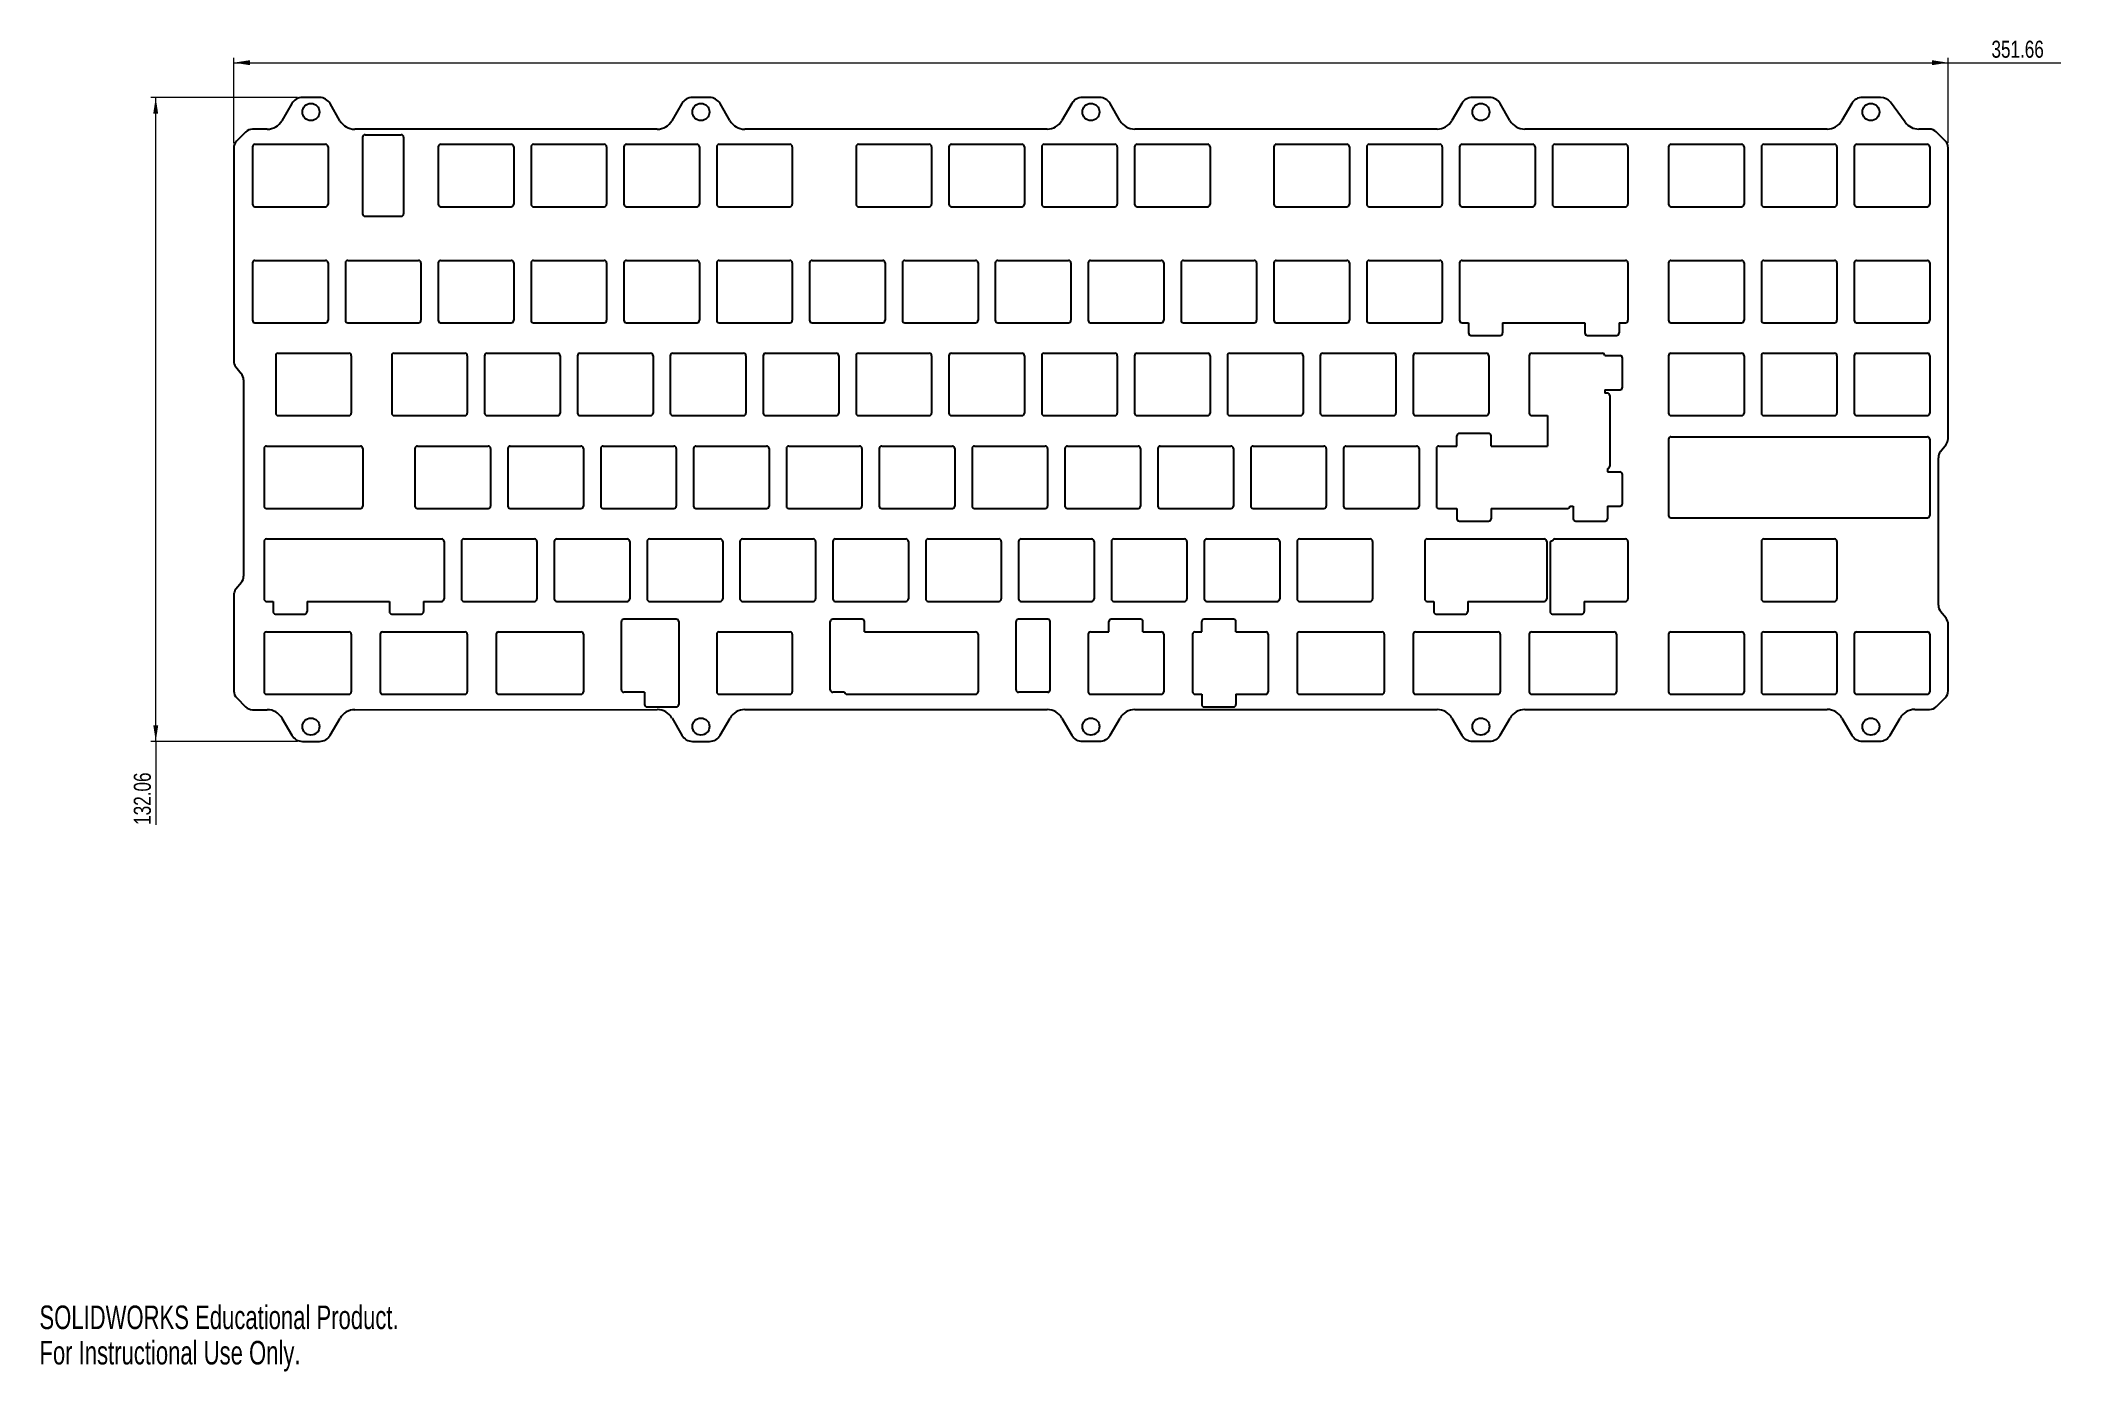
# Model space of a CAD drawing. Header units: millimetres. Extents: x 0 to 415, y 0 to 273.
import ezdxf

# ---------------------------------------------------------------- set-up
doc = ezdxf.new("R2010")
doc.units = ezdxf.units.MM
doc.styles.add('SLDTEXTSTYLE0', font='TXT', dxfattribs={"width": 0.75})
doc.styles.add('SLDTEXTSTYLE1', font='TXT', dxfattribs={"width": 0.7})
doc.dimstyles.new('SLDDIMSTYLE0', dxfattribs={"dimtxt": 3.5, "dimasz": 3.302, "dimexe": 0, "dimexo": 0.0625, "dimgap": 0.875, "dimtad": 1, "dimrnd": 1e-09, "dimzin": 12, "dimdsep": 46, "dimtxsty": 'SLDTEXTSTYLE0', "dimsah": 1, "dimcen": 0.09, "dimadec": 0, "dimazin": 3, "dimtfac": 1, "dimtofl": 0, "dimtmove": 0, "dimatfit": 3, "dimfxl": 1, "dimfrac": 2, "dimtolj": 1, "dimtzin": 12, "dimarcsym": 0})

# ---------------------------------------------------------------- blocks, each defined once
blk = doc.blocks.new('_D')
at = {"color": 7, "linetype": 'Continuous', "lineweight": 0}
for p, q in [((52.93, 261.26), (22.85, 261.25)), ((23.86, 129.19), (23.85, 261.25)), ((52.94, 129.19), (22.86, 129.19)), ((23.86, 129.19), (23.87, 112.08))]:
    blk.add_line(p, q, dxfattribs=at)
at = {"color": 7, "linetype": 'Continuous', "lineweight": 18}
for points in [[(23.85, 261.25), (23.34, 257.95), (24.35, 257.95)], [(23.86, 129.19), (24.37, 132.49), (23.36, 132.49)]]:
    blk.add_solid(points, dxfattribs=at)
at = {"color": 7, "linetype": 'Continuous', "lineweight": 18, "insert": (19.35, 112.08), "char_height": 3.5, "attachment_point": 1, "rotation": 90.0077, "style": 'SLDTEXTSTYLE0'}
blk.add_mtext('132.06', dxfattribs=at)
blk = doc.blocks.new('_D_1')
at = {"color": 7, "linetype": 'Continuous', "lineweight": 0}
for p, q in [((39.86, 251.93), (39.86, 269.41)), ((39.86, 268.41), (391.53, 268.41)), ((391.53, 251.96), (391.53, 269.41)), ((391.53, 268.41), (414.66, 268.41))]:
    blk.add_line(p, q, dxfattribs=at)
at = {"color": 7, "linetype": 'Continuous', "lineweight": 18}
for points in [[(39.86, 268.41), (43.17, 267.9), (43.17, 268.92)], [(391.53, 268.41), (388.23, 268.92), (388.23, 267.9)]]:
    blk.add_solid(points, dxfattribs=at)
at = {"color": 7, "linetype": 'Continuous', "lineweight": 18, "insert": (400.43, 272.92), "char_height": 3.5, "attachment_point": 1, "style": 'SLDTEXTSTYLE0'}
blk.add_mtext('351.66', dxfattribs=at)

msp = doc.modelspace()

# ---------------------------------------------------------------- linework, layer by layer
at = {"color": 7, "linetype": 'Continuous'}
for p, q in [((51.762, 260.006), (49.742, 256.506)), ((51.762, 260.006), (49.742, 256.506)), ((57.463, 261.257), (53.927, 261.257)), ((57.463, 261.257), (53.927, 261.257)), ((61.649, 256.508), (59.628, 260.007)), ((61.649, 256.508), (59.628, 260.007)), ((131.762, 260.017), (129.742, 256.517)), ((131.762, 260.017), (129.742, 256.517)), ((137.463, 261.268), (133.927, 261.267)), ((137.463, 261.268), (133.927, 261.267)), ((141.65, 256.518), (139.628, 260.018)), ((141.65, 256.518), (139.628, 260.018)), ((211.763, 260.028), (209.742, 256.527)), ((211.763, 260.028), (209.742, 256.527)), ((217.463, 261.278), (213.927, 261.278)), ((217.463, 261.278), (213.927, 261.278)), ((221.65, 256.529), (219.629, 260.029)), ((221.65, 256.529), (219.629, 260.029)), ((291.763, 260.038), (289.742, 256.538)), ((291.763, 260.038), (289.742, 256.538)), ((297.464, 261.289), (293.928, 261.289)), ((297.464, 261.289), (293.928, 261.289)), ((301.65, 256.54), (299.629, 260.039)), ((301.65, 256.54), (299.629, 260.039)), ((371.764, 260.043), (369.743, 256.543)), ((371.764, 260.043), (369.743, 256.543)), ((377.684, 261.293), (373.929, 261.293)), ((377.684, 261.293), (373.929, 261.293)), ((382.704, 256.211), (379.694, 260.279)), ((382.704, 256.211), (379.694, 260.279)), ((42.279, 254.169), (40.45, 252.34)), ((42.279, 254.169), (40.45, 252.34)), ((46.711, 254.756), (43.693, 254.755)), ((46.711, 254.756), (43.693, 254.755)), ((126.711, 254.766), (64.681, 254.758)), ((126.711, 254.766), (64.681, 254.758)), ((66.287, 253.14), (66.287, 237.405)), ((66.787, 253.64), (74.213, 253.64)), ((74.713, 253.14), (74.713, 237.405)), ((206.711, 254.777), (144.681, 254.769)), ((206.711, 254.777), (144.681, 254.769)), ((286.712, 254.788), (224.681, 254.779)), ((286.712, 254.788), (224.681, 254.779)), ((366.712, 254.793), (304.681, 254.79)), ((366.712, 254.793), (304.681, 254.79)), ((387.699, 254.793), (385.518, 254.793)), ((387.699, 254.793), (385.518, 254.793)), ((390.942, 252.378), (389.114, 254.207)), ((390.942, 252.378), (389.114, 254.207)), ((39.865, 250.926), (39.871, 207.242)), ((39.865, 250.926), (39.871, 207.242)), ((43.703, 251.171), (43.703, 239.373)), ((44.203, 251.671), (58.702, 251.671)), ((59.201, 251.171), (59.201, 239.373)), ((81.799, 251.171), (81.799, 239.373)), ((82.299, 251.671), (96.797, 251.671)), ((97.297, 251.171), (97.297, 239.373)), ((100.846, 251.171), (100.846, 239.373)), ((101.346, 251.671), (115.844, 251.671)), ((116.344, 251.171), (116.344, 239.373)), ((119.894, 251.171), (119.894, 239.373)), ((120.394, 251.671), (134.892, 251.671)), ((135.392, 251.171), (135.392, 239.373)), ((138.942, 251.171), (138.942, 239.373)), ((139.441, 251.671), (153.94, 251.671)), ((154.44, 251.171), (154.44, 239.373)), ((167.513, 251.171), (167.513, 239.373)), ((168.013, 251.671), (182.511, 251.671)), ((183.011, 251.171), (183.011, 239.373)), ((186.561, 251.171), (186.561, 239.373)), ((187.061, 251.671), (201.559, 251.671)), ((202.059, 251.171), (202.059, 239.373)), ((205.608, 251.171), (205.608, 239.373)), ((206.108, 251.671), (220.606, 251.671)), ((221.106, 251.171), (221.106, 239.373)), ((224.656, 251.171), (224.656, 239.373)), ((225.156, 251.671), (239.654, 251.671)), ((240.154, 251.171), (240.154, 239.373)), ((253.227, 251.171), (253.227, 239.373)), ((253.727, 251.671), (268.225, 251.671)), ((268.725, 251.171), (268.725, 239.373)), ((272.275, 251.171), (272.275, 239.373)), ((272.775, 251.671), (287.273, 251.671)), ((287.773, 251.171), (287.773, 239.373)), ((291.322, 251.171), (291.322, 239.373)), ((291.822, 251.671), (306.321, 251.671)), ((306.821, 251.171), (306.821, 239.373)), ((310.37, 251.171), (310.37, 239.373)), ((310.87, 251.671), (325.368, 251.671)), ((325.868, 251.171), (325.868, 239.373)), ((334.18, 251.171), (334.18, 239.373)), ((334.68, 251.671), (349.178, 251.671)), ((349.678, 251.171), (349.678, 239.373)), ((353.227, 251.171), (353.227, 239.373)), ((353.727, 251.671), (368.225, 251.671)), ((368.725, 251.171), (368.725, 239.373)), ((372.275, 251.171), (372.275, 239.373)), ((372.775, 251.671), (387.273, 251.671)), ((387.773, 251.171), (387.773, 239.373)), ((391.528, 191.279), (391.528, 250.964)), ((391.528, 191.279), (391.528, 250.964)), ((44.203, 238.873), (58.702, 238.873)), ((66.787, 236.905), (74.213, 236.905)), ((82.299, 238.873), (96.797, 238.873)), ((101.346, 238.873), (115.844, 238.873)), ((120.394, 238.873), (134.892, 238.873)), ((139.441, 238.873), (153.94, 238.873)), ((168.013, 238.873), (182.511, 238.873)), ((187.061, 238.873), (201.559, 238.873)), ((206.108, 238.873), (220.606, 238.873)), ((225.156, 238.873), (239.654, 238.873)), ((253.727, 238.873), (268.225, 238.873)), ((272.775, 238.873), (287.273, 238.873)), ((291.822, 238.873), (306.321, 238.873)), ((310.87, 238.873), (325.368, 238.873)), ((334.68, 238.873), (349.178, 238.873)), ((353.727, 238.873), (368.225, 238.873)), ((372.775, 238.873), (387.273, 238.873)), ((43.703, 227.362), (43.703, 215.563)), ((44.203, 227.862), (58.702, 227.862)), ((59.201, 227.362), (59.201, 215.563)), ((62.751, 227.362), (62.751, 215.563)), ((63.251, 227.862), (77.749, 227.862)), ((78.249, 227.362), (78.249, 215.563)), ((81.799, 227.362), (81.799, 215.563)), ((82.299, 227.862), (96.797, 227.862)), ((97.297, 227.362), (97.297, 215.563)), ((100.846, 227.362), (100.846, 215.563)), ((101.346, 227.862), (115.844, 227.862)), ((116.344, 227.362), (116.344, 215.563)), ((119.894, 227.362), (119.894, 215.563)), ((120.394, 227.862), (134.892, 227.862)), ((135.392, 227.362), (135.392, 215.563)), ((138.942, 227.362), (138.942, 215.563)), ((139.441, 227.862), (153.94, 227.862)), ((154.44, 227.362), (154.44, 215.563)), ((157.989, 227.362), (157.989, 215.563)), ((158.489, 227.862), (172.987, 227.862)), ((173.487, 227.362), (173.487, 215.563)), ((177.037, 227.362), (177.037, 215.563)), ((177.537, 227.862), (192.035, 227.862)), ((192.535, 227.362), (192.535, 215.563)), ((196.084, 227.362), (196.084, 215.563)), ((196.584, 227.862), (211.083, 227.862)), ((211.582, 227.362), (211.582, 215.563)), ((215.132, 227.362), (215.132, 215.563)), ((215.632, 227.862), (230.13, 227.862)), ((230.63, 227.362), (230.63, 215.563)), ((234.18, 227.362), (234.18, 215.563)), ((234.68, 227.862), (249.178, 227.862)), ((249.678, 227.362), (249.678, 215.563)), ((253.227, 227.362), (253.227, 215.563)), ((253.727, 227.862), (268.225, 227.862)), ((268.725, 227.362), (268.725, 215.563)), ((272.275, 227.362), (272.275, 215.563)), ((272.775, 227.862), (287.273, 227.862)), ((287.773, 227.362), (287.773, 215.563)), ((291.322, 227.362), (291.322, 215.563)), ((291.822, 227.862), (325.368, 227.862)), ((325.868, 227.362), (325.868, 215.563)), ((334.18, 227.362), (334.18, 215.563)), ((334.68, 227.862), (349.178, 227.862)), ((349.678, 227.362), (349.678, 215.563)), ((353.227, 227.362), (353.227, 215.563)), ((353.727, 227.862), (368.225, 227.862)), ((368.725, 227.362), (368.725, 215.563)), ((372.275, 227.362), (372.275, 215.563)), ((372.775, 227.862), (387.273, 227.862)), ((387.773, 227.362), (387.773, 215.563)), ((44.203, 215.063), (58.702, 215.063)), ((63.251, 215.063), (77.749, 215.063)), ((82.299, 215.063), (96.797, 215.063)), ((101.346, 215.063), (115.844, 215.063)), ((120.394, 215.063), (134.892, 215.063)), ((139.441, 215.063), (153.94, 215.063)), ((158.489, 215.063), (172.987, 215.063)), ((177.537, 215.063), (192.035, 215.063)), ((196.584, 215.063), (211.083, 215.063)), ((215.632, 215.063), (230.13, 215.063)), ((234.68, 215.063), (249.178, 215.063)), ((253.727, 215.063), (268.225, 215.063)), ((272.775, 215.063), (287.273, 215.063)), ((291.822, 215.063), (293.159, 215.063)), ((293.159, 215.063), (293.159, 212.964)), ((293.659, 212.464), (299.658, 212.464)), ((300.158, 215.063), (300.158, 212.964)), ((300.158, 215.063), (317.032, 215.063)), ((317.032, 215.063), (317.032, 212.964)), ((317.532, 212.464), (323.531, 212.464)), ((324.031, 215.063), (324.031, 212.964)), ((324.031, 215.063), (325.368, 215.063)), ((334.68, 215.063), (349.178, 215.063)), ((353.727, 215.063), (368.225, 215.063)), ((372.775, 215.063), (387.273, 215.063)), ((48.465, 208.314), (48.465, 196.516)), ((48.965, 208.814), (63.463, 208.814)), ((63.963, 208.314), (63.963, 196.516)), ((72.275, 208.314), (72.275, 196.516)), ((72.775, 208.814), (87.273, 208.814)), ((87.773, 208.314), (87.773, 196.516)), ((91.322, 208.314), (91.322, 196.516)), ((91.822, 208.814), (106.321, 208.814)), ((106.821, 208.314), (106.821, 196.516)), ((110.37, 208.314), (110.37, 196.516)), ((110.87, 208.814), (125.368, 208.814)), ((125.868, 208.314), (125.868, 196.516)), ((129.418, 208.314), (129.418, 196.516)), ((129.918, 208.814), (144.416, 208.814)), ((144.916, 208.314), (144.916, 196.516)), ((148.465, 208.314), (148.465, 196.516)), ((148.965, 208.814), (163.463, 208.814)), ((163.963, 208.314), (163.963, 196.516)), ((167.513, 208.314), (167.513, 196.516)), ((168.013, 208.814), (182.511, 208.814)), ((183.011, 208.314), (183.011, 196.516)), ((186.561, 208.314), (186.561, 196.516)), ((187.061, 208.814), (201.559, 208.814)), ((202.059, 208.314), (202.059, 196.516)), ((205.608, 208.314), (205.608, 196.516)), ((206.108, 208.814), (220.606, 208.814)), ((221.106, 208.314), (221.106, 196.516)), ((224.656, 208.314), (224.656, 196.516)), ((225.156, 208.814), (239.654, 208.814)), ((240.154, 208.314), (240.154, 196.516)), ((243.703, 208.314), (243.703, 196.516)), ((244.203, 208.814), (258.702, 208.814)), ((259.201, 208.314), (259.201, 196.516)), ((262.751, 208.314), (262.751, 196.516)), ((263.251, 208.814), (277.749, 208.814)), ((278.249, 208.314), (278.249, 196.516)), ((281.799, 208.314), (281.799, 196.516)), ((282.299, 208.814), (296.797, 208.814)), ((297.297, 208.314), (297.297, 196.516)), ((305.608, 208.314), (305.608, 196.516)), ((306.108, 208.814), (320.606, 208.814)), ((321.106, 208.327), (324.237, 208.327)), ((324.737, 201.828), (324.737, 207.827)), ((334.18, 208.314), (334.18, 196.516)), ((334.68, 208.814), (349.178, 208.814)), ((349.678, 208.314), (349.678, 196.516)), ((353.227, 208.314), (353.227, 196.516)), ((353.727, 208.814), (368.225, 208.814)), ((368.725, 208.314), (368.725, 196.516)), ((372.275, 208.314), (372.275, 196.516)), ((372.775, 208.814), (387.273, 208.814)), ((387.773, 208.314), (387.773, 196.516)), ((40.287, 206.055), (41.411, 204.651)), ((40.287, 206.055), (41.411, 204.651)), ((41.871, 203.339), (41.877, 163.109)), ((41.871, 203.339), (41.877, 163.109)), ((321.106, 201.328), (321.106, 200.64)), ((321.106, 201.328), (324.237, 201.328)), ((321.637, 200.64), (321.106, 200.64)), ((322.137, 200.14), (322.137, 185.642)), ((48.965, 196.016), (63.463, 196.016)), ((72.775, 196.016), (87.273, 196.016)), ((91.822, 196.016), (106.321, 196.016)), ((110.87, 196.016), (125.368, 196.016)), ((129.918, 196.016), (144.416, 196.016)), ((148.965, 196.016), (163.463, 196.016)), ((168.013, 196.016), (182.511, 196.016)), ((187.061, 196.016), (201.559, 196.016)), ((206.108, 196.016), (220.606, 196.016)), ((225.156, 196.016), (239.654, 196.016)), ((244.203, 196.016), (258.702, 196.016)), ((263.251, 196.016), (277.749, 196.016)), ((282.299, 196.016), (296.797, 196.016)), ((306.108, 196.016), (309.339, 196.016)), ((309.339, 196.016), (309.339, 189.767)), ((334.68, 196.016), (349.178, 196.016)), ((353.727, 196.016), (368.225, 196.016)), ((372.775, 196.016), (387.273, 196.016)), ((290.778, 189.767), (290.778, 191.866)), ((297.277, 192.366), (291.278, 192.366)), ((297.777, 189.767), (297.777, 191.866)), ((334.18, 191.186), (334.18, 175.549)), ((334.68, 191.686), (387.273, 191.686)), ((387.773, 191.186), (387.773, 175.549)), ((46.084, 189.267), (46.084, 177.468)), ((46.584, 189.767), (65.844, 189.767)), ((66.344, 189.267), (66.344, 177.468)), ((77.037, 189.267), (77.037, 177.468)), ((77.537, 189.767), (92.035, 189.767)), ((92.535, 189.267), (92.535, 177.468)), ((96.084, 189.267), (96.084, 177.468)), ((96.584, 189.767), (111.083, 189.767)), ((111.582, 189.267), (111.582, 177.468)), ((115.132, 189.267), (115.132, 177.468)), ((115.632, 189.767), (130.13, 189.767)), ((130.63, 189.267), (130.63, 177.468)), ((134.18, 189.267), (134.18, 177.468)), ((134.68, 189.767), (149.178, 189.767)), ((149.678, 189.267), (149.678, 177.468)), ((153.227, 189.267), (153.227, 177.468)), ((153.727, 189.767), (168.225, 189.767)), ((168.725, 189.267), (168.725, 177.468)), ((172.275, 189.267), (172.275, 177.468)), ((172.775, 189.767), (187.273, 189.767)), ((187.773, 189.267), (187.773, 177.468)), ((191.322, 189.267), (191.322, 177.468)), ((191.822, 189.767), (206.321, 189.767)), ((206.821, 189.267), (206.821, 177.468)), ((210.37, 189.267), (210.37, 177.468)), ((210.87, 189.767), (225.368, 189.767)), ((225.868, 189.267), (225.868, 177.468)), ((229.418, 189.267), (229.418, 177.468)), ((229.918, 189.767), (244.416, 189.767)), ((244.916, 189.267), (244.916, 177.468)), ((248.465, 189.267), (248.465, 177.468)), ((248.965, 189.767), (263.463, 189.767)), ((263.963, 189.267), (263.963, 177.468)), ((267.513, 189.267), (267.513, 177.468)), ((268.013, 189.767), (282.511, 189.767)), ((283.011, 189.267), (283.011, 177.468)), ((286.561, 189.267), (286.561, 177.468)), ((287.061, 189.767), (290.778, 189.767)), ((297.777, 189.767), (309.339, 189.767)), ((389.53, 157.146), (389.53, 187.376)), ((389.53, 157.146), (389.53, 187.376)), ((389.988, 188.688), (391.111, 190.092)), ((389.988, 188.688), (391.111, 190.092)), ((321.65, 185.142), (321.65, 184.454)), ((321.65, 184.454), (324.237, 184.454)), ((324.737, 177.955), (324.737, 183.954)), ((46.584, 176.968), (65.844, 176.968)), ((77.537, 176.968), (92.035, 176.968)), ((96.584, 176.968), (111.083, 176.968)), ((115.632, 176.968), (130.13, 176.968)), ((134.68, 176.968), (149.178, 176.968)), ((153.727, 176.968), (168.225, 176.968)), ((172.775, 176.968), (187.273, 176.968)), ((191.822, 176.968), (206.321, 176.968)), ((210.87, 176.968), (225.368, 176.968)), ((229.918, 176.968), (244.416, 176.968)), ((248.965, 176.968), (263.463, 176.968)), ((268.013, 176.968), (282.511, 176.968)), ((287.061, 176.968), (290.778, 176.968)), ((290.778, 176.968), (290.778, 174.868)), ((291.278, 174.369), (297.277, 174.369)), ((297.777, 176.968), (297.777, 174.868)), ((297.777, 176.968), (313.463, 176.968)), ((313.963, 177.455), (314.651, 177.455)), ((314.651, 177.455), (314.651, 174.868)), ((315.151, 174.369), (321.151, 174.369)), ((321.65, 177.455), (321.65, 174.868)), ((321.65, 177.455), (324.237, 177.455)), ((334.68, 175.049), (387.273, 175.049)), ((46.084, 170.219), (46.084, 158.421)), ((46.584, 170.719), (82.511, 170.719)), ((83.011, 170.219), (83.011, 158.421)), ((86.561, 170.219), (86.561, 158.421)), ((87.061, 170.719), (101.559, 170.719)), ((102.059, 170.219), (102.059, 158.421)), ((105.608, 170.219), (105.608, 158.421)), ((106.108, 170.719), (120.606, 170.719)), ((121.106, 170.219), (121.106, 158.421)), ((124.656, 170.219), (124.656, 158.421)), ((125.156, 170.719), (139.654, 170.719)), ((140.154, 170.219), (140.154, 158.421)), ((143.703, 170.219), (143.703, 158.421)), ((144.203, 170.719), (158.702, 170.719)), ((159.201, 170.219), (159.201, 158.421)), ((162.751, 170.219), (162.751, 158.421)), ((163.251, 170.719), (177.749, 170.719)), ((178.249, 170.219), (178.249, 158.421)), ((181.799, 170.219), (181.799, 158.421)), ((182.299, 170.719), (196.797, 170.719)), ((197.297, 170.219), (197.297, 158.421)), ((200.846, 170.219), (200.846, 158.421)), ((201.346, 170.719), (215.844, 170.719)), ((216.344, 170.219), (216.344, 158.421)), ((219.894, 170.219), (219.894, 158.421)), ((220.394, 170.719), (234.892, 170.719)), ((235.392, 170.219), (235.392, 158.421)), ((238.942, 170.219), (238.942, 158.421)), ((239.441, 170.719), (253.94, 170.719)), ((254.44, 170.219), (254.44, 158.421)), ((257.989, 170.219), (257.989, 158.421)), ((258.489, 170.719), (272.987, 170.719)), ((273.487, 170.219), (273.487, 158.421)), ((284.18, 170.219), (284.18, 158.421)), ((284.68, 170.719), (308.702, 170.719)), ((309.202, 170.219), (309.202, 158.421)), ((310.87, 170.719), (325.368, 170.719)), ((325.868, 170.219), (325.868, 158.421)), ((353.227, 170.219), (353.227, 158.421)), ((353.727, 170.719), (368.225, 170.719)), ((368.725, 170.219), (368.725, 158.421)), ((309.889, 169.819), (309.889, 155.821)), ((41.417, 161.797), (40.293, 160.393)), ((41.417, 161.797), (40.293, 160.393)), ((39.877, 159.206), (39.88, 139.521)), ((39.877, 159.206), (39.88, 139.521)), ((46.584, 157.921), (47.921, 157.921)), ((47.921, 157.921), (47.921, 155.821)), ((54.92, 157.921), (54.92, 155.821)), ((54.92, 157.921), (71.794, 157.921)), ((71.794, 157.921), (71.794, 155.821)), ((78.793, 157.921), (78.793, 155.821)), ((78.793, 157.921), (82.511, 157.921)), ((87.061, 157.921), (101.559, 157.921)), ((106.108, 157.921), (120.606, 157.921)), ((125.156, 157.921), (139.654, 157.921)), ((144.203, 157.921), (158.702, 157.921)), ((163.251, 157.921), (177.749, 157.921)), ((182.299, 157.921), (196.797, 157.921)), ((201.346, 157.921), (215.844, 157.921)), ((220.394, 157.921), (234.892, 157.921)), ((239.441, 157.921), (253.94, 157.921)), ((258.489, 157.921), (272.987, 157.921)), ((284.68, 157.921), (286.016, 157.921)), ((286.016, 157.921), (286.016, 155.821)), ((293.016, 157.921), (293.016, 155.821)), ((293.016, 157.921), (308.702, 157.921)), ((316.889, 157.921), (325.368, 157.921)), ((316.889, 157.921), (316.889, 155.821)), ((353.727, 157.921), (368.225, 157.921)), ((48.421, 155.321), (54.42, 155.321)), ((72.294, 155.321), (78.293, 155.321)), ((119.388, 139.773), (119.388, 153.771)), ((130.643, 154.271), (119.888, 154.271)), ((131.142, 153.771), (131.142, 136.773)), ((162.239, 139.773), (162.239, 153.771)), ((168.738, 154.271), (162.739, 154.271)), ((169.238, 151.671), (169.238, 153.771)), ((200.334, 139.773), (200.334, 153.771)), ((206.833, 154.271), (200.834, 154.271)), ((207.333, 139.773), (207.333, 153.771)), ((219.375, 151.671), (219.375, 153.771)), ((225.874, 154.271), (219.875, 154.271)), ((226.374, 151.671), (226.374, 153.771)), ((238.429, 151.671), (238.429, 153.771)), ((244.928, 154.271), (238.929, 154.271)), ((245.428, 151.671), (245.428, 153.771)), ((286.516, 155.321), (292.516, 155.321)), ((310.389, 155.321), (316.389, 155.321)), ((391.127, 154.439), (390.004, 155.843)), ((391.127, 154.439), (390.004, 155.843)), ((46.084, 151.171), (46.084, 139.373)), ((46.584, 151.671), (63.463, 151.671)), ((63.963, 151.171), (63.963, 139.373)), ((69.894, 151.171), (69.894, 139.373)), ((70.394, 151.671), (87.273, 151.671)), ((87.773, 151.171), (87.773, 139.373)), ((93.703, 151.171), (93.703, 139.373)), ((94.203, 151.671), (111.083, 151.671)), ((111.582, 151.171), (111.582, 139.373)), ((138.942, 151.171), (138.942, 139.373)), ((139.441, 151.671), (153.94, 151.671)), ((154.44, 151.171), (154.44, 139.373)), ((169.238, 151.671), (192.035, 151.671)), ((192.535, 151.171), (192.535, 139.373)), ((215.132, 151.171), (215.132, 139.373)), ((215.632, 151.671), (219.375, 151.671)), ((226.374, 151.671), (230.13, 151.671)), ((230.63, 151.171), (230.63, 139.373)), ((236.561, 151.171), (236.561, 139.373)), ((237.061, 151.671), (238.429, 151.671)), ((245.428, 151.671), (251.559, 151.671)), ((252.059, 151.171), (252.059, 139.373)), ((257.989, 151.171), (257.989, 139.373)), ((258.489, 151.671), (275.368, 151.671)), ((275.868, 151.171), (275.868, 139.373)), ((281.799, 151.171), (281.799, 139.373)), ((282.299, 151.671), (299.178, 151.671)), ((299.678, 151.171), (299.678, 139.373)), ((305.608, 151.171), (305.608, 139.373)), ((306.108, 151.671), (322.987, 151.671)), ((323.487, 151.171), (323.487, 139.373)), ((334.18, 151.171), (334.18, 139.373)), ((334.68, 151.671), (349.178, 151.671)), ((349.678, 151.171), (349.678, 139.373)), ((353.227, 151.171), (353.227, 139.373)), ((353.727, 151.671), (368.225, 151.671)), ((368.725, 151.171), (368.725, 139.373)), ((372.275, 151.171), (372.275, 139.373)), ((372.775, 151.671), (387.273, 151.671)), ((387.773, 151.171), (387.773, 139.373)), ((391.546, 139.567), (391.544, 153.252)), ((391.546, 139.567), (391.544, 153.252)), ((40.466, 138.107), (42.294, 136.279)), ((40.466, 138.107), (42.294, 136.279)), ((46.584, 138.873), (63.463, 138.873)), ((70.394, 138.873), (87.273, 138.873)), ((94.203, 138.873), (111.083, 138.873)), ((124.143, 139.273), (119.888, 139.273)), ((124.143, 139.273), (124.143, 136.773)), ((139.441, 138.873), (153.94, 138.873)), ((165.142, 139.273), (162.739, 139.273)), ((165.632, 138.873), (192.035, 138.873)), ((206.833, 139.273), (200.834, 139.273)), ((215.632, 138.873), (230.13, 138.873)), ((237.061, 138.873), (238.429, 138.873)), ((238.429, 138.873), (238.429, 136.773)), ((245.428, 138.873), (245.428, 136.773)), ((245.428, 138.873), (251.559, 138.873)), ((258.489, 138.873), (275.368, 138.873)), ((282.299, 138.873), (299.178, 138.873)), ((306.108, 138.873), (322.987, 138.873)), ((334.68, 138.873), (349.178, 138.873)), ((353.727, 138.873), (368.225, 138.873)), ((372.775, 138.873), (387.273, 138.873)), ((389.132, 136.324), (390.96, 138.153)), ((389.132, 136.324), (390.96, 138.153)), ((43.709, 135.693), (46.726, 135.694)), ((43.709, 135.693), (46.726, 135.694)), ((49.757, 133.944), (51.779, 130.443)), ((49.757, 133.944), (51.779, 130.443)), ((59.645, 130.444), (61.666, 133.946)), ((59.645, 130.444), (61.666, 133.946)), ((64.697, 135.696), (126.729, 135.705)), ((64.697, 135.696), (126.729, 135.705)), ((124.643, 136.273), (130.643, 136.273)), ((129.76, 133.955), (131.782, 130.454)), ((129.76, 133.955), (131.782, 130.454)), ((139.648, 130.455), (141.668, 133.955)), ((139.648, 130.455), (141.668, 133.955)), ((144.699, 135.706), (206.729, 135.715)), ((144.699, 135.706), (206.729, 135.715)), ((209.761, 133.966), (211.782, 130.465)), ((209.761, 133.966), (211.782, 130.465)), ((219.648, 130.466), (221.669, 133.966)), ((219.648, 130.466), (221.669, 133.966)), ((224.7, 135.717), (286.729, 135.726)), ((224.7, 135.717), (286.729, 135.726)), ((238.929, 136.273), (244.928, 136.273)), ((289.761, 133.976), (291.783, 130.475)), ((289.761, 133.976), (291.783, 130.475)), ((299.649, 130.477), (301.669, 133.977)), ((299.649, 130.477), (301.669, 133.977)), ((304.7, 135.727), (366.73, 135.736)), ((304.7, 135.727), (366.73, 135.736)), ((369.762, 133.986), (371.783, 130.486)), ((369.762, 133.986), (371.783, 130.486)), ((379.649, 130.487), (381.669, 133.988)), ((379.649, 130.487), (381.669, 133.988)), ((384.7, 135.738), (387.718, 135.738)), ((384.7, 135.738), (387.718, 135.738)), ((53.945, 129.194), (57.481, 129.194)), ((53.945, 129.194), (57.481, 129.194)), ((133.947, 129.204), (137.483, 129.205)), ((133.947, 129.204), (137.483, 129.205)), ((213.948, 129.215), (217.484, 129.216)), ((213.948, 129.215), (217.484, 129.216)), ((293.948, 129.226), (297.484, 129.226)), ((293.948, 129.226), (297.484, 129.226)), ((373.948, 129.236), (377.484, 129.237)), ((373.948, 129.236), (377.484, 129.237))]:
    msp.add_line(p, q, dxfattribs=at)
for centre in [(55.698, 258.293), (55.698, 258.293), (135.699, 258.293), (135.699, 258.293), (215.699, 258.293), (215.699, 258.293), (295.699, 258.293), (295.699, 258.293), (375.699, 258.293), (375.699, 258.293), (55.698, 132.232), (55.698, 132.232), (135.699, 132.232), (135.699, 132.232), (215.699, 132.232), (215.699, 132.232), (295.699, 132.232), (295.699, 132.232), (375.699, 132.232), (375.699, 132.232)]:
    msp.add_circle(centre, 1.75, dxfattribs=at)
for centre, radius, start, end in [((53.927, 258.757), 2.5, 90.00766, 150.00766), ((53.927, 258.757), 2.5, 90.00766, 150.00766), ((57.463, 258.757), 2.5, 30.00766, 90.00766), ((57.463, 258.757), 2.5, 30.00766, 90.00766), ((133.928, 258.767), 2.5, 90.00766, 150.00766), ((133.928, 258.767), 2.5, 90.00766, 150.00766), ((137.463, 258.768), 2.5, 30.00766, 90.00766), ((137.463, 258.768), 2.5, 30.00766, 90.00766), ((213.928, 258.778), 2.5, 90.00766, 150.00766), ((213.928, 258.778), 2.5, 90.00766, 150.00766), ((217.464, 258.778), 2.5, 30.00766, 90.00766), ((217.464, 258.778), 2.5, 30.00766, 90.00766), ((293.928, 258.789), 2.5, 90.00766, 150.00766), ((293.928, 258.789), 2.5, 90.00766, 150.00766), ((297.464, 258.789), 2.5, 30.00766, 90.00766), ((297.464, 258.789), 2.5, 30.00766, 90.00766), ((373.929, 258.793), 2.5, 90, 150), ((373.929, 258.793), 2.5, 90, 150), ((377.684, 258.793), 2.5, 36.49261, 90), ((377.684, 258.793), 2.5, 36.49261, 90), ((43.693, 252.755), 2, 90.00766, 135.00766), ((43.693, 252.755), 2, 90.00766, 135.00766), ((46.71, 258.256), 3.5, 270.00766, 330.00766), ((46.71, 258.256), 3.5, 270.00766, 330.00766), ((64.68, 258.258), 3.5, 210.00766, 270.00766), ((64.68, 258.258), 3.5, 210.00766, 270.00766), ((66.787, 253.14), 0.5, 90, 180), ((74.213, 253.14), 0.5, 0, 90), ((126.711, 258.266), 3.5, 270.00766, 330.00766), ((126.711, 258.266), 3.5, 270.00766, 330.00766), ((144.68, 258.269), 3.5, 210.00766, 270.00766), ((144.68, 258.269), 3.5, 210.00766, 270.00766), ((206.711, 258.277), 3.5, 270.00766, 330.00766), ((206.711, 258.277), 3.5, 270.00766, 330.00766), ((224.681, 258.279), 3.5, 210.00766, 270.00766), ((224.681, 258.279), 3.5, 210.00766, 270.00766), ((286.711, 258.288), 3.5, 270.00766, 330.00766), ((286.711, 258.288), 3.5, 270.00766, 330.00766), ((304.681, 258.29), 3.5, 210.00766, 270.00766), ((304.681, 258.29), 3.5, 210.00766, 270.00766), ((366.712, 258.293), 3.5, 270, 330), ((366.712, 258.293), 3.5, 270, 330), ((385.518, 258.293), 3.5, 216.49261, 270), ((385.518, 258.293), 3.5, 216.49261, 270), ((387.699, 252.793), 2, 45, 90), ((387.699, 252.793), 2, 45, 90), ((41.865, 250.926), 2, 135.00766, 180.00766), ((41.865, 250.926), 2, 135.00766, 180.00766), ((44.203, 251.171), 0.5, 90, 180), ((58.702, 251.171), 0.5, 0, 90), ((82.299, 251.171), 0.5, 90, 180), ((96.797, 251.171), 0.5, 0, 90), ((101.346, 251.171), 0.5, 90, 180), ((115.844, 251.171), 0.5, 0, 90), ((120.394, 251.171), 0.5, 90, 180), ((134.892, 251.171), 0.5, 0, 90), ((139.441, 251.171), 0.5, 90, 180), ((153.94, 251.171), 0.5, 0, 90), ((168.013, 251.171), 0.5, 90, 180), ((182.511, 251.171), 0.5, 0, 90), ((187.061, 251.171), 0.5, 90, 180), ((201.559, 251.171), 0.5, 0, 90), ((206.108, 251.171), 0.5, 90, 180), ((220.606, 251.171), 0.5, 0, 90), ((225.156, 251.171), 0.5, 90, 180), ((239.654, 251.171), 0.5, 0, 90), ((253.727, 251.171), 0.5, 90, 180), ((268.225, 251.171), 0.5, 0, 90), ((272.775, 251.171), 0.5, 90, 180), ((287.273, 251.171), 0.5, 0, 90), ((291.822, 251.171), 0.5, 90, 180), ((306.321, 251.171), 0.5, 0, 90), ((310.87, 251.171), 0.5, 90, 180), ((325.368, 251.171), 0.5, 0, 90), ((334.68, 251.171), 0.5, 90, 180), ((349.178, 251.171), 0.5, 0, 90), ((353.727, 251.171), 0.5, 90, 180), ((368.225, 251.171), 0.5, 0, 90), ((372.775, 251.171), 0.5, 90, 180), ((387.273, 251.171), 0.5, 0, 90), ((389.528, 250.964), 2, 360, 45), ((389.528, 250.964), 2, 360, 45), ((44.203, 239.373), 0.5, 180, 270), ((58.702, 239.373), 0.5, 270, 0), ((66.787, 237.405), 0.5, 180, 270), ((74.213, 237.405), 0.5, 270, 0), ((82.299, 239.373), 0.5, 180, 270), ((96.797, 239.373), 0.5, 270, 0), ((101.346, 239.373), 0.5, 180, 270), ((115.844, 239.373), 0.5, 270, 0), ((120.394, 239.373), 0.5, 180, 270), ((134.892, 239.373), 0.5, 270, 0), ((139.441, 239.373), 0.5, 180, 270), ((153.94, 239.373), 0.5, 270, 0), ((168.013, 239.373), 0.5, 180, 270), ((182.511, 239.373), 0.5, 270, 0), ((187.061, 239.373), 0.5, 180, 270), ((201.559, 239.373), 0.5, 270, 0), ((206.108, 239.373), 0.5, 180, 270), ((220.606, 239.373), 0.5, 270, 0), ((225.156, 239.373), 0.5, 180, 270), ((239.654, 239.373), 0.5, 270, 0), ((253.727, 239.373), 0.5, 180, 270), ((268.225, 239.373), 0.5, 270, 0), ((272.775, 239.373), 0.5, 180, 270), ((287.273, 239.373), 0.5, 270, 0), ((291.822, 239.373), 0.5, 180, 270), ((306.321, 239.373), 0.5, 270, 0), ((310.87, 239.373), 0.5, 180, 270), ((325.368, 239.373), 0.5, 270, 0), ((334.68, 239.373), 0.5, 180, 270), ((349.178, 239.373), 0.5, 270, 0), ((353.727, 239.373), 0.5, 180, 270), ((368.225, 239.373), 0.5, 270, 0), ((372.775, 239.373), 0.5, 180, 270), ((387.273, 239.373), 0.5, 270, 0), ((44.203, 227.362), 0.5, 90, 180), ((58.702, 227.362), 0.5, 0, 90), ((63.251, 227.362), 0.5, 90, 180), ((77.749, 227.362), 0.5, 0, 90), ((82.299, 227.362), 0.5, 90, 180), ((96.797, 227.362), 0.5, 0, 90), ((101.346, 227.362), 0.5, 90, 180), ((115.844, 227.362), 0.5, 0, 90), ((120.394, 227.362), 0.5, 90, 180), ((134.892, 227.362), 0.5, 0, 90), ((139.441, 227.362), 0.5, 90, 180), ((153.94, 227.362), 0.5, 0, 90), ((158.489, 227.362), 0.5, 90, 180), ((172.987, 227.362), 0.5, 0, 90), ((177.537, 227.362), 0.5, 90, 180), ((192.035, 227.362), 0.5, 0, 90), ((196.584, 227.362), 0.5, 90, 180), ((211.083, 227.362), 0.5, 0, 90), ((215.632, 227.362), 0.5, 90, 180), ((230.13, 227.362), 0.5, 0, 90), ((234.68, 227.362), 0.5, 90, 180), ((249.178, 227.362), 0.5, 0, 90), ((253.727, 227.362), 0.5, 90, 180), ((268.225, 227.362), 0.5, 0, 90), ((272.775, 227.362), 0.5, 90, 180), ((287.273, 227.362), 0.5, 0, 90), ((291.822, 227.362), 0.5, 90, 180), ((325.368, 227.362), 0.5, 0, 90), ((334.68, 227.362), 0.5, 90, 180), ((349.178, 227.362), 0.5, 0, 90), ((353.727, 227.362), 0.5, 90, 180), ((368.225, 227.362), 0.5, 0, 90), ((372.775, 227.362), 0.5, 90, 180), ((387.273, 227.362), 0.5, 0, 90), ((44.203, 215.563), 0.5, 180, 270), ((58.702, 215.563), 0.5, 270, 0), ((63.251, 215.563), 0.5, 180, 270), ((77.749, 215.563), 0.5, 270, 0), ((82.299, 215.563), 0.5, 180, 270), ((96.797, 215.563), 0.5, 270, 0), ((101.346, 215.563), 0.5, 180, 270), ((115.844, 215.563), 0.5, 270, 0), ((120.394, 215.563), 0.5, 180, 270), ((134.892, 215.563), 0.5, 270, 0), ((139.441, 215.563), 0.5, 180, 270), ((153.94, 215.563), 0.5, 270, 0), ((158.489, 215.563), 0.5, 180, 270), ((172.987, 215.563), 0.5, 270, 0), ((177.537, 215.563), 0.5, 180, 270), ((192.035, 215.563), 0.5, 270, 0), ((196.584, 215.563), 0.5, 180, 270), ((211.083, 215.563), 0.5, 270, 0), ((215.632, 215.563), 0.5, 180, 270), ((230.13, 215.563), 0.5, 270, 0), ((234.68, 215.563), 0.5, 180, 270), ((249.178, 215.563), 0.5, 270, 0), ((253.727, 215.563), 0.5, 180, 270), ((268.225, 215.563), 0.5, 270, 0), ((272.775, 215.563), 0.5, 180, 270), ((287.273, 215.563), 0.5, 270, 0), ((291.822, 215.563), 0.5, 180, 270), ((293.659, 212.964), 0.5, 180, 270), ((299.658, 212.964), 0.5, 270, 0), ((317.532, 212.964), 0.5, 180, 270), ((323.531, 212.964), 0.5, 270, 0), ((325.368, 215.563), 0.5, 270, 0), ((334.68, 215.563), 0.5, 180, 270), ((349.178, 215.563), 0.5, 270, 0), ((353.727, 215.563), 0.5, 180, 270), ((368.225, 215.563), 0.5, 270, 0), ((372.775, 215.563), 0.5, 180, 270), ((387.273, 215.563), 0.5, 270, 0), ((48.965, 208.314), 0.5, 90, 180), ((63.463, 208.314), 0.5, 0, 90), ((72.775, 208.314), 0.5, 90, 180), ((87.273, 208.314), 0.5, 0, 90), ((91.822, 208.314), 0.5, 90, 180), ((106.321, 208.314), 0.5, 0, 90), ((110.87, 208.314), 0.5, 90, 180), ((125.368, 208.314), 0.5, 0, 90), ((129.918, 208.314), 0.5, 90, 180), ((144.416, 208.314), 0.5, 0, 90), ((148.965, 208.314), 0.5, 90, 180), ((163.463, 208.314), 0.5, 0, 90), ((168.013, 208.314), 0.5, 90, 180), ((182.511, 208.314), 0.5, 0, 90), ((187.061, 208.314), 0.5, 90, 180), ((201.559, 208.314), 0.5, 0, 90), ((206.108, 208.314), 0.5, 90, 180), ((220.606, 208.314), 0.5, 0, 90), ((225.156, 208.314), 0.5, 90, 180), ((239.654, 208.314), 0.5, 0, 90), ((244.203, 208.314), 0.5, 90, 180), ((258.702, 208.314), 0.5, 0, 90), ((263.251, 208.314), 0.5, 90, 180), ((277.749, 208.314), 0.5, 0, 90), ((282.299, 208.314), 0.5, 90, 180), ((296.797, 208.314), 0.5, 0, 90), ((306.108, 208.314), 0.5, 90, 180), ((320.606, 208.314), 0.5, 1.48986, 90), ((324.237, 207.827), 0.5, 0, 90), ((334.68, 208.314), 0.5, 90, 180), ((349.178, 208.314), 0.5, 0, 90), ((353.727, 208.314), 0.5, 90, 180), ((368.225, 208.314), 0.5, 0, 90), ((372.775, 208.314), 0.5, 90, 180), ((387.273, 208.314), 0.5, 0, 90), ((41.771, 207.242), 1.9, 180.00766, 218.66747), ((41.771, 207.242), 1.9, 180.00766, 218.66747), ((39.771, 203.339), 2.1, 0.00766, 38.66747), ((39.771, 203.339), 2.1, 0.00766, 38.66747), ((321.637, 200.14), 0.5, 0, 90), ((324.237, 201.828), 0.5, 270, 0), ((48.965, 196.516), 0.5, 180, 270), ((63.463, 196.516), 0.5, 270, 0), ((72.775, 196.516), 0.5, 180, 270), ((87.273, 196.516), 0.5, 270, 0), ((91.822, 196.516), 0.5, 180, 270), ((106.321, 196.516), 0.5, 270, 0), ((110.87, 196.516), 0.5, 180, 270), ((125.368, 196.516), 0.5, 270, 0), ((129.918, 196.516), 0.5, 180, 270), ((144.416, 196.516), 0.5, 270, 0), ((148.965, 196.516), 0.5, 180, 270), ((163.463, 196.516), 0.5, 270, 0), ((168.013, 196.516), 0.5, 180, 270), ((182.511, 196.516), 0.5, 270, 0), ((187.061, 196.516), 0.5, 180, 270), ((201.559, 196.516), 0.5, 270, 0), ((206.108, 196.516), 0.5, 180, 270), ((220.606, 196.516), 0.5, 270, 0), ((225.156, 196.516), 0.5, 180, 270), ((239.654, 196.516), 0.5, 270, 0), ((244.203, 196.516), 0.5, 180, 270), ((258.702, 196.516), 0.5, 270, 0), ((263.251, 196.516), 0.5, 180, 270), ((277.749, 196.516), 0.5, 270, 0), ((282.299, 196.516), 0.5, 180, 270), ((296.797, 196.516), 0.5, 270, 0), ((306.108, 196.516), 0.5, 180, 270), ((334.68, 196.516), 0.5, 180, 270), ((349.178, 196.516), 0.5, 270, 0), ((353.727, 196.516), 0.5, 180, 270), ((368.225, 196.516), 0.5, 270, 0), ((372.775, 196.516), 0.5, 180, 270), ((387.273, 196.516), 0.5, 270, 0), ((291.278, 191.866), 0.5, 90, 180), ((297.277, 191.866), 0.5, 0, 90), ((334.68, 191.186), 0.5, 90, 180), ((387.273, 191.186), 0.5, 0, 90), ((389.628, 191.279), 1.9, 321.34019, 360), ((389.628, 191.279), 1.9, 321.34019, 360), ((46.584, 189.267), 0.5, 90, 180), ((65.844, 189.267), 0.5, 0, 90), ((77.537, 189.267), 0.5, 90, 180), ((92.035, 189.267), 0.5, 0, 90), ((96.584, 189.267), 0.5, 90, 180), ((111.083, 189.267), 0.5, 0, 90), ((115.632, 189.267), 0.5, 90, 180), ((130.13, 189.267), 0.5, 0, 90), ((134.68, 189.267), 0.5, 90, 180), ((149.178, 189.267), 0.5, 0, 90), ((153.727, 189.267), 0.5, 90, 180), ((168.225, 189.267), 0.5, 0, 90), ((172.775, 189.267), 0.5, 90, 180), ((187.273, 189.267), 0.5, 0, 90), ((191.822, 189.267), 0.5, 90, 180), ((206.321, 189.267), 0.5, 0, 90), ((210.87, 189.267), 0.5, 90, 180), ((225.368, 189.267), 0.5, 0, 90), ((229.918, 189.267), 0.5, 90, 180), ((244.416, 189.267), 0.5, 0, 90), ((248.965, 189.267), 0.5, 90, 180), ((263.463, 189.267), 0.5, 0, 90), ((268.013, 189.267), 0.5, 90, 180), ((282.511, 189.267), 0.5, 0, 90), ((287.061, 189.267), 0.5, 90, 180), ((391.63, 187.379), 2.1, 141.45146, 180.08688), ((391.63, 187.379), 2.1, 141.45146, 180.08688), ((321.637, 185.642), 0.5, 271.48986, 0), ((324.237, 183.954), 0.5, 0, 90), ((46.584, 177.468), 0.5, 180, 270), ((65.844, 177.468), 0.5, 270, 0), ((77.537, 177.468), 0.5, 180, 270), ((92.035, 177.468), 0.5, 270, 0), ((96.584, 177.468), 0.5, 180, 270), ((111.083, 177.468), 0.5, 270, 0), ((115.632, 177.468), 0.5, 180, 270), ((130.13, 177.468), 0.5, 270, 0), ((134.68, 177.468), 0.5, 180, 270), ((149.178, 177.468), 0.5, 270, 0), ((153.727, 177.468), 0.5, 180, 270), ((168.225, 177.468), 0.5, 270, 0), ((172.775, 177.468), 0.5, 180, 270), ((187.273, 177.468), 0.5, 270, 0), ((191.822, 177.468), 0.5, 180, 270), ((206.321, 177.468), 0.5, 270, 0), ((210.87, 177.468), 0.5, 180, 270), ((225.368, 177.468), 0.5, 270, 0), ((229.918, 177.468), 0.5, 180, 270), ((244.416, 177.468), 0.5, 270, 0), ((248.965, 177.468), 0.5, 180, 270), ((263.463, 177.468), 0.5, 270, 0), ((268.013, 177.468), 0.5, 180, 270), ((282.511, 177.468), 0.5, 270, 0), ((287.061, 177.468), 0.5, 180, 270), ((291.278, 174.868), 0.5, 180, 270), ((297.277, 174.868), 0.5, 270, 0), ((313.463, 177.468), 0.5, 270, 358.51014), ((315.151, 174.868), 0.5, 180, 270), ((321.151, 174.868), 0.5, 270, 0), ((324.237, 177.955), 0.5, 270, 0), ((334.68, 175.549), 0.5, 180, 270), ((387.273, 175.549), 0.5, 270, 0), ((46.584, 170.219), 0.5, 90, 180), ((82.511, 170.219), 0.5, 0, 90), ((87.061, 170.219), 0.5, 90, 180), ((101.559, 170.219), 0.5, 0, 90), ((106.108, 170.219), 0.5, 90, 180), ((120.606, 170.219), 0.5, 0, 90), ((125.156, 170.219), 0.5, 90, 180), ((139.654, 170.219), 0.5, 0, 90), ((144.203, 170.219), 0.5, 90, 180), ((158.702, 170.219), 0.5, 0, 90), ((163.251, 170.219), 0.5, 90, 180), ((177.749, 170.219), 0.5, 0, 90), ((182.299, 170.219), 0.5, 90, 180), ((196.797, 170.219), 0.5, 0, 90), ((201.346, 170.219), 0.5, 90, 180), ((215.844, 170.219), 0.5, 0, 90), ((220.394, 170.219), 0.5, 90, 180), ((234.892, 170.219), 0.5, 0, 90), ((239.441, 170.219), 0.5, 90, 180), ((253.94, 170.219), 0.5, 0, 90), ((258.489, 170.219), 0.5, 90, 180), ((272.987, 170.219), 0.5, 0, 90), ((284.68, 170.219), 0.5, 90, 180), ((308.702, 170.219), 0.5, 0, 90), ((310.389, 169.819), 0.5, 91.0503, 180), ((310.87, 170.219), 0.5, 90, 168.47287), ((325.368, 170.219), 0.5, 0, 90), ((353.727, 170.219), 0.5, 90, 180), ((368.225, 170.219), 0.5, 0, 90), ((39.777, 163.109), 2.1, 321.34785, 0.00766), ((39.777, 163.109), 2.1, 321.34785, 0.00766), ((41.777, 159.206), 1.9, 141.34785, 180.00766), ((41.777, 159.206), 1.9, 141.34785, 180.00766), ((46.584, 158.421), 0.5, 180, 270), ((82.511, 158.421), 0.5, 270, 0), ((87.061, 158.421), 0.5, 180, 270), ((101.559, 158.421), 0.5, 270, 0), ((106.108, 158.421), 0.5, 180, 270), ((120.606, 158.421), 0.5, 270, 0), ((125.156, 158.421), 0.5, 180, 270), ((139.654, 158.421), 0.5, 270, 0), ((144.203, 158.421), 0.5, 180, 270), ((158.702, 158.421), 0.5, 270, 0), ((163.251, 158.421), 0.5, 180, 270), ((177.749, 158.421), 0.5, 270, 0), ((182.299, 158.421), 0.5, 180, 270), ((196.797, 158.421), 0.5, 270, 0), ((201.346, 158.421), 0.5, 180, 270), ((215.844, 158.421), 0.5, 270, 0), ((220.394, 158.421), 0.5, 180, 270), ((234.892, 158.421), 0.5, 270, 0), ((239.441, 158.421), 0.5, 180, 270), ((253.94, 158.421), 0.5, 270, 0), ((258.489, 158.421), 0.5, 180, 270), ((272.987, 158.421), 0.5, 270, 0), ((284.68, 158.421), 0.5, 180, 270), ((308.702, 158.421), 0.5, 270, 0), ((325.368, 158.421), 0.5, 270, 0), ((353.727, 158.421), 0.5, 180, 270), ((368.225, 158.421), 0.5, 270, 0), ((48.421, 155.821), 0.5, 180, 270), ((54.42, 155.821), 0.5, 270, 0), ((72.294, 155.821), 0.5, 180, 270), ((78.293, 155.821), 0.5, 270, 0), ((119.888, 153.771), 0.5, 90, 180), ((130.643, 153.771), 0.5, 0, 90), ((162.739, 153.771), 0.5, 90, 180), ((168.738, 153.771), 0.5, 0, 90), ((200.834, 153.771), 0.5, 90, 180), ((206.833, 153.771), 0.5, 0, 90), ((219.875, 153.771), 0.5, 90, 180), ((225.874, 153.771), 0.5, 0, 90), ((238.929, 153.771), 0.5, 90, 180), ((244.928, 153.771), 0.5, 0, 90), ((286.516, 155.821), 0.5, 180, 270), ((292.516, 155.821), 0.5, 270, 0), ((310.389, 155.821), 0.5, 180, 270), ((316.389, 155.821), 0.5, 270, 0), ((391.63, 157.172), 2.1, 180.69108, 219.24049), ((391.63, 157.172), 2.1, 180.69108, 219.24049), ((389.644, 153.252), 1.9, 0.00766, 38.66747), ((389.644, 153.252), 1.9, 0.00766, 38.66747), ((46.584, 151.171), 0.5, 90, 180), ((63.463, 151.171), 0.5, 0, 90), ((70.394, 151.171), 0.5, 90, 180), ((87.273, 151.171), 0.5, 0, 90), ((94.203, 151.171), 0.5, 90, 180), ((111.083, 151.171), 0.5, 0, 90), ((139.441, 151.171), 0.5, 90, 180), ((153.94, 151.171), 0.5, 0, 90), ((192.035, 151.171), 0.5, 0, 90), ((215.632, 151.171), 0.5, 90, 180), ((230.13, 151.171), 0.5, 0, 90), ((237.061, 151.171), 0.5, 90, 180), ((251.559, 151.171), 0.5, 0, 90), ((258.489, 151.171), 0.5, 90, 180), ((275.368, 151.171), 0.5, 0, 90), ((282.299, 151.171), 0.5, 90, 180), ((299.178, 151.171), 0.5, 0, 90), ((306.108, 151.171), 0.5, 90, 180), ((322.987, 151.171), 0.5, 0, 90), ((334.68, 151.171), 0.5, 90, 180), ((349.178, 151.171), 0.5, 0, 90), ((353.727, 151.171), 0.5, 90, 180), ((368.225, 151.171), 0.5, 0, 90), ((372.775, 151.171), 0.5, 90, 180), ((387.273, 151.171), 0.5, 0, 90), ((41.88, 139.522), 2, 180.00766, 225.00766), ((41.88, 139.522), 2, 180.00766, 225.00766), ((46.584, 139.373), 0.5, 180, 270), ((63.463, 139.373), 0.5, 270, 0), ((70.394, 139.373), 0.5, 180, 270), ((87.273, 139.373), 0.5, 270, 0), ((94.203, 139.373), 0.5, 180, 270), ((111.083, 139.373), 0.5, 270, 0), ((119.888, 139.773), 0.5, 180, 270), ((139.441, 139.373), 0.5, 180, 270), ((153.94, 139.373), 0.5, 270, 0), ((162.739, 139.773), 0.5, 180, 270), ((165.632, 139.373), 0.5, 191.53696, 270), ((192.035, 139.373), 0.5, 270, 0), ((200.834, 139.773), 0.5, 180, 270), ((206.833, 139.773), 0.5, 270, 0), ((215.632, 139.373), 0.5, 180, 270), ((230.13, 139.373), 0.5, 270, 0), ((237.061, 139.373), 0.5, 180, 270), ((251.559, 139.373), 0.5, 270, 0), ((258.489, 139.373), 0.5, 180, 270), ((275.368, 139.373), 0.5, 270, 0), ((282.299, 139.373), 0.5, 180, 270), ((299.178, 139.373), 0.5, 270, 0), ((306.108, 139.373), 0.5, 180, 270), ((322.987, 139.373), 0.5, 270, 0), ((334.68, 139.373), 0.5, 180, 270), ((349.178, 139.373), 0.5, 270, 0), ((353.727, 139.373), 0.5, 180, 270), ((368.225, 139.373), 0.5, 270, 0), ((372.775, 139.373), 0.5, 180, 270), ((387.273, 139.373), 0.5, 270, 0), ((389.546, 139.567), 2, 315.00766, 0.00766), ((389.546, 139.567), 2, 315.00766, 0.00766), ((43.708, 137.693), 2, 225.00766, 270.00766), ((43.708, 137.693), 2, 225.00766, 270.00766), ((46.727, 132.194), 3.5, 30.00766, 90.00766), ((46.727, 132.194), 3.5, 30.00766, 90.00766), ((64.698, 132.196), 3.5, 90.00765, 150.00766), ((64.698, 132.196), 3.5, 90.00765, 150.00766), ((124.643, 136.773), 0.5, 180, 270), ((126.729, 132.205), 3.5, 30.00765, 90.00765), ((126.729, 132.205), 3.5, 30.00765, 90.00765), ((130.643, 136.773), 0.5, 270, 0), ((144.7, 132.206), 3.5, 90.00766, 150.00766), ((144.7, 132.206), 3.5, 90.00766, 150.00766), ((206.73, 132.215), 3.5, 30.00765, 90.00765), ((206.73, 132.215), 3.5, 30.00765, 90.00765), ((224.7, 132.217), 3.5, 90.00766, 150.00766), ((224.7, 132.217), 3.5, 90.00766, 150.00766), ((238.929, 136.773), 0.5, 180, 270), ((244.928, 136.773), 0.5, 270, 0), ((286.73, 132.226), 3.5, 30.00765, 90.00765), ((286.73, 132.226), 3.5, 30.00765, 90.00765), ((304.7, 132.227), 3.5, 90.00766, 150.00766), ((304.7, 132.227), 3.5, 90.00766, 150.00766), ((366.731, 132.236), 3.5, 30.00766, 90.00766), ((366.731, 132.236), 3.5, 30.00766, 90.00766), ((384.701, 132.238), 3.5, 90.00766, 150.00766), ((384.701, 132.238), 3.5, 90.00766, 150.00766), ((387.718, 137.738), 2, 270.00766, 315.00766), ((387.718, 137.738), 2, 270.00766, 315.00766), ((53.944, 131.694), 2.5, 210.00766, 270.00766), ((53.944, 131.694), 2.5, 210.00766, 270.00766), ((57.48, 131.694), 2.5, 270.00766, 330.00766), ((57.48, 131.694), 2.5, 270.00766, 330.00766), ((133.947, 131.704), 2.5, 210.00765, 270.00766), ((133.947, 131.704), 2.5, 210.00765, 270.00766), ((137.483, 131.705), 2.5, 270.00766, 330.00766), ((137.483, 131.705), 2.5, 270.00766, 330.00766), ((213.947, 131.715), 2.5, 210.00765, 270.00766), ((213.947, 131.715), 2.5, 210.00765, 270.00766), ((217.483, 131.716), 2.5, 270.00766, 330.00766), ((217.483, 131.716), 2.5, 270.00766, 330.00766), ((293.948, 131.726), 2.5, 210.00765, 270.00766), ((293.948, 131.726), 2.5, 210.00765, 270.00766), ((297.483, 131.726), 2.5, 270.00766, 330.00766), ((297.483, 131.726), 2.5, 270.00766, 330.00766), ((373.948, 131.736), 2.5, 210.00766, 270.00766), ((373.948, 131.736), 2.5, 210.00766, 270.00766), ((377.484, 131.737), 2.5, 270.00766, 330.00766), ((377.484, 131.737), 2.5, 270.00766, 330.00766)]:
    msp.add_arc(centre, radius, start, end, dxfattribs=at)

# ---------------------------------------------------------------- texts
at = {"color": 7, "linetype": 'Continuous', "char_height": 4.83362, "attachment_point": 1, "style": 'SLDTEXTSTYLE1'}
for s, insert in [('SOLIDWORKS Educational Product.', (0, 13.481)), ('For Instructional Use Only.', (0, 6.231))]:
    msp.add_mtext(s, dxfattribs=dict(at, insert=insert))

# ---------------------------------------------------------------- dimensions: what is measured, and where the dimension line sits
at = {"color": 7, "linetype": 'Continuous', "lineweight": 18}
dim = msp.add_linear_dim(base=(391.528, 268.408), p1=(39.865, 250.926), p2=(391.528, 250.964), dimstyle='SLDDIMSTYLE0', dxfattribs=at)
dim.commit()
dim.dimension.update_dxf_attribs({"geometry": '_D_1', "text_midpoint": (407.546, 268.408), "dimtype": 160})
dim = msp.add_linear_dim(base=(23.846, 261.252), p1=(53.945, 129.194), p2=(53.927, 261.257), angle=270.00766, dimstyle='SLDDIMSTYLE0', dxfattribs=at)
dim.commit()
dim.dimension.update_dxf_attribs({"geometry": '_D', "text_midpoint": (23.865, 119.194), "dimtype": 160})

doc.saveas('drawing.dxf')
